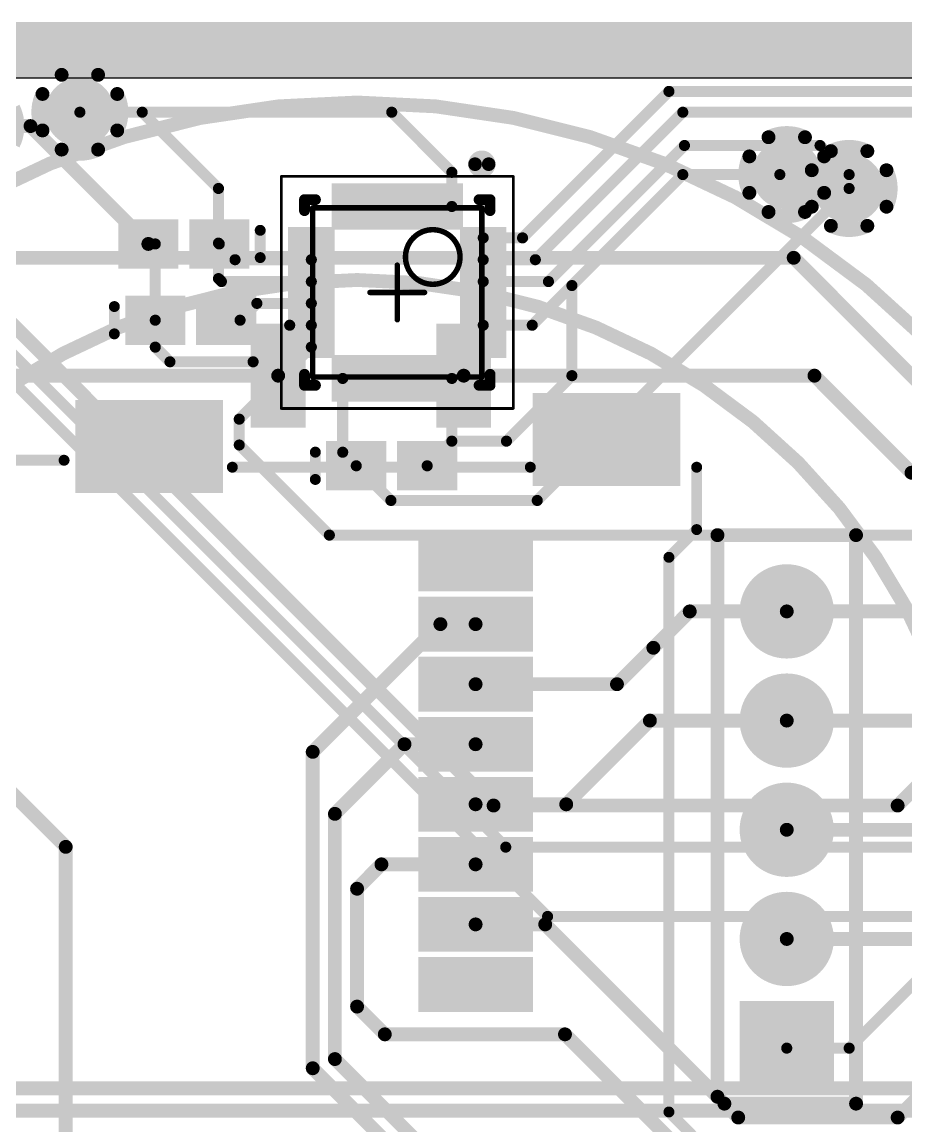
# Model space of a CAD drawing. Header units: millimetres. Extents: x 2.46 to 5.38, y 2.48 to 3.77.
# Drawn here: x 3.483 to 4.121, y 2.97 to 3.766 of the extents above; entities that cross this region are included whole.
import ezdxf

# ---------------------------------------------------------------- set-up
doc = ezdxf.new("R2010")
doc.units = ezdxf.units.MM
doc.header["$MEASUREMENT"] = 0
for name, color, linetype in [('BottomLayer', 5, 'Continuous'), ('BottomOverlay', 54, 'Continuous'), ('BottomPaste', 16, 'Continuous'), ('BottomSolder', 6, 'Continuous'), ('InternalPlane1', 76, 'Continuous'), ('InternalPlane2', 16, 'Continuous'), ('Mechanical1', 6, 'Continuous'), ('Mechanical13', 56, 'Continuous'), ('Mechanical15', 56, 'Continuous'), ('MultiLayer', 9, 'Continuous'), ('TopLayer', 1, 'Continuous'), ('TopOverlay', 2, 'Continuous'), ('TopPaste', 8, 'Continuous'), ('TopSolder', 216, 'Continuous')]:
    doc.layers.add(name, color=color, linetype=linetype)

msp = doc.modelspace()

# ---------------------------------------------------------------- linework, layer by layer
at = {"layer": 'BottomLayer'}
for points, const_width in [([(3.5195, 3.701, 1), (3.5305, 3.701, 1)], 0.011), ([(4.0295, 3.656, 1), (4.0405, 3.656, 1)], 0.011), ([(4.0745, 3.646, 1), (4.0855, 3.646, 1)], 0.011), ([(4.0375, 3.596, 1), (4.0425, 3.596, 1)], 0.005), ([(4.0375, 3.596, 1), (4.0425, 3.596, 1)], 0.005), ([(3.66557, 3.511, 1), (3.67057, 3.511, 1)], 0.005), ([(3.79943, 3.511, 1), (3.80443, 3.511, 1)], 0.005), ([(4.0525, 3.511, 1), (4.0575, 3.511, 1)], 0.005), ([(4.0525, 3.511, 1), (4.0575, 3.511, 1)], 0.005), ([(4.1225, 3.441, 1), (4.1275, 3.441, 1)], 0.005), ([(4.1225, 3.441, 1), (4.1275, 3.441, 1)], 0.005), ([(4.02, 3.341, 1), (4.05, 3.341, 1)], 0.03), ([(3.9625, 3.341, 1), (3.9675, 3.341, 1)], 0.005), ([(3.9625, 3.341, 1), (3.9675, 3.341, 1)], 0.005), ([(4.0325, 3.341, 1), (4.0375, 3.341, 1)], 0.005), ([(4.0325, 3.341, 1), (4.0375, 3.341, 1)], 0.005), ([(3.78261, 3.33181, 1), (3.78761, 3.33181, 1)], 0.005), ([(3.78261, 3.33181, 1), (3.78761, 3.33181, 1)], 0.005), ([(3.80801, 3.33181, 1), (3.81301, 3.33181, 1)], 0.005), ([(3.93625, 3.31475, 1), (3.94125, 3.31475, 1)], 0.005), ([(3.93625, 3.31475, 1), (3.94125, 3.31475, 1)], 0.005), ([(3.93617, 3.31475, 1), (3.94017, 3.31475, 1)], 0.004), ([(3.93675, 3.31475, 1), (3.94075, 3.31475, 1)], 0.004), ([(3.80801, 3.2885, 1), (3.81301, 3.2885, 1)], 0.005), ([(3.91, 3.2885, 1), (3.915, 3.2885, 1)], 0.005), ([(3.91, 3.2885, 1), (3.915, 3.2885, 1)], 0.005), ([(4.02, 3.26226, 1), (4.05, 3.26226, 1)], 0.03), ([(3.93376, 3.26226, 1), (3.93876, 3.26226, 1)], 0.005), ([(3.93376, 3.26226, 1), (3.93876, 3.26226, 1)], 0.005), ([(4.0325, 3.26226, 1), (4.0375, 3.26226, 1)], 0.005), ([(4.0325, 3.26226, 1), (4.0375, 3.26226, 1)], 0.005), ([(3.7567, 3.2452, 1), (3.7617, 3.2452, 1)], 0.005), ([(3.7567, 3.2452, 1), (3.7617, 3.2452, 1)], 0.005), ([(3.80801, 3.2452, 1), (3.81301, 3.2452, 1)], 0.005), ([(3.6905, 3.2397, 1), (3.6955, 3.2397, 1)], 0.005), ([(3.6905, 3.2397, 1), (3.6955, 3.2397, 1)], 0.005), ([(4.02, 3.18352, 1), (4.05, 3.18352, 1)], 0.03), ([(3.80801, 3.20189, 1), (3.81301, 3.20189, 1)], 0.005), ([(3.87339, 3.20189, 1), (3.87839, 3.20189, 1)], 0.005), ([(3.87339, 3.20189, 1), (3.87839, 3.20189, 1)], 0.005), ([(3.7065, 3.195, 1), (3.7115, 3.195, 1)], 0.005), ([(3.7065, 3.195, 1), (3.7115, 3.195, 1)], 0.005), ([(4.0325, 3.18352, 1), (4.0375, 3.18352, 1)], 0.005), ([(3.51229, 3.17121, 1), (3.51729, 3.17121, 1)], 0.005), ([(3.51229, 3.17121, 1), (3.51729, 3.17121, 1)], 0.005), ([(3.74008, 3.15858, 1), (3.74508, 3.15858, 1)], 0.005), ([(3.74008, 3.15858, 1), (3.74508, 3.15858, 1)], 0.005), ([(3.80801, 3.15858, 1), (3.81301, 3.15858, 1)], 0.005), ([(3.7225, 3.141, 1), (3.7275, 3.141, 1)], 0.005), ([(3.7225, 3.141, 1), (3.7275, 3.141, 1)], 0.005), ([(4.02, 3.10478, 1), (4.05, 3.10478, 1)], 0.03), ([(3.80801, 3.11528, 1), (3.81301, 3.11528, 1)], 0.005), ([(3.85822, 3.11528, 1), (3.86322, 3.11528, 1)], 0.005), ([(3.85822, 3.11528, 1), (3.86322, 3.11528, 1)], 0.005), ([(4.0325, 3.10478, 1), (4.0375, 3.10478, 1)], 0.005), ([(3.7225, 3.056, 1), (3.7275, 3.056, 1)], 0.005), ([(3.7225, 3.056, 1), (3.7275, 3.056, 1)], 0.005), ([(3.7425, 3.036, 1), (3.7475, 3.036, 1)], 0.005), ([(3.7425, 3.036, 1), (3.7475, 3.036, 1)], 0.005), ([(3.8725, 3.036, 1), (3.8775, 3.036, 1)], 0.005), ([(3.8725, 3.036, 1), (3.8775, 3.036, 1)], 0.005), ([(4.033, 3.02604, 1), (4.037, 3.02604, 1)], 0.004), ([(4.07804, 3.02604, 1), (4.08204, 3.02604, 1)], 0.004), ([(4.07804, 3.02604, 1), (4.08204, 3.02604, 1)], 0.004), ([(3.7065, 3.01816, 1), (3.7115, 3.01816, 1)], 0.005), ([(3.7065, 3.01816, 1), (3.7115, 3.01816, 1)], 0.005), ([(3.6905, 3.01153, 1), (3.6955, 3.01153, 1)], 0.005), ([(3.6905, 3.01153, 1), (3.6955, 3.01153, 1)], 0.005), ([(3.9975, 2.976, 1), (4.0025, 2.976, 1)], 0.005), ([(3.9975, 2.976, 1), (4.0025, 2.976, 1)], 0.005), ([(4.1125, 2.976, 1), (4.1175, 2.976, 1)], 0.005), ([(4.1125, 2.976, 1), (4.1175, 2.976, 1)], 0.005)]:
    msp.add_lwpolyline(points, format="xyb", close=True, dxfattribs=dict(at, const_width=const_width))
for points, const_width in [([(3.175, 3.596), (4.04, 3.596)], 0.01), ([(4.04, 3.596), (4.176, 3.46)], 0.01), ([(3.175, 3.511), (3.51479, 3.17121)], 0.01), ([(3.315, 3.511), (3.66807, 3.511)], 0.01), ([(3.80193, 3.511), (4.055, 3.511)], 0.01), ([(4.055, 3.511), (4.125, 3.441)], 0.01), ([(4.125, 3.441), (4.45737, 3.441)], 0.01), ([(3.93875, 3.31475), (3.965, 3.341)], 0.01), ([(3.965, 3.341), (4.035, 3.341)], 0.01), ([(4.035, 3.341), (4.22737, 3.341)], 0.01), ([(3.693, 3.2397), (3.78511, 3.33181)], 0.01), ([(3.78511, 3.33181), (3.81051, 3.33181)], 0.01), ([(3.9125, 3.2885), (3.93875, 3.31475)], 0.01), ([(3.93817, 3.31475), (3.93875, 3.31475)], 0.008), ([(3.81051, 3.2885), (3.9125, 3.2885)], 0.01), ([(3.87589, 3.20189), (3.93626, 3.26226)], 0.01), ([(3.93626, 3.26226), (4.035, 3.26226)], 0.01), ([(4.035, 3.26226), (4.17126, 3.26226)], 0.01), ([(3.709, 3.195), (3.7592, 3.2452)], 0.01), ([(3.7592, 3.2452), (3.81051, 3.2452)], 0.01), ([(3.693, 3.01153), (3.693, 3.2397)], 0.01), ([(3.81051, 3.20189), (3.87589, 3.20189)], 0.01), ([(3.709, 3.01816), (3.709, 3.195)], 0.01), ([(4.035, 3.18352), (4.17252, 3.18352)], 0.01), ([(3.51479, 2.8819), (3.51479, 3.17121)], 0.01), ([(4.08004, 3.02604), (4.225, 3.171)], 0.008), ([(3.725, 3.141), (3.74258, 3.15858)], 0.01), ([(3.74258, 3.15858), (3.81051, 3.15858)], 0.01), ([(3.725, 3.056), (3.725, 3.141)], 0.01), ([(3.81051, 3.11528), (3.86072, 3.11528)], 0.01), ([(3.86072, 3.11528), (4, 2.976)], 0.01), ([(4.035, 3.10478), (4.12878, 3.10478)], 0.01), ([(3.725, 3.056), (3.745, 3.036)], 0.01), ([(4.115, 2.976), (4.185, 3.046)], 0.01), ([(3.745, 3.036), (3.875, 3.036)], 0.01), ([(3.875, 3.036), (3.95598, 2.95502)], 0.01), ([(4.035, 3.02604), (4.08004, 3.02604)], 0.008), ([(3.709, 3.01816), (3.91216, 2.815)], 0.01), ([(3.693, 3.01153), (3.90853, 2.796)], 0.01), ([(4, 2.976), (4.115, 2.976)], 0.01)]:
    msp.add_lwpolyline(points, dxfattribs=dict(at, const_width=const_width))
for points in [[(3.65232, 3.47754), (3.68382, 3.47754), (3.65232, 3.54446), (3.68382, 3.54446)], [(3.78618, 3.47754), (3.81768, 3.47754), (3.78618, 3.54446), (3.81768, 3.54446)], [(3.62421, 3.48953), (3.52579, 3.48953), (3.62421, 3.43047), (3.52579, 3.43047)], [(3.95421, 3.49453), (3.85579, 3.49453), (3.95421, 3.43547), (3.85579, 3.43547)], [(3.84791, 3.39087), (3.77311, 3.39087), (3.84791, 3.35937), (3.77311, 3.35937)], [(3.84791, 3.34756), (3.77311, 3.34756), (3.84791, 3.31606), (3.77311, 3.31606)], [(3.84791, 3.30425), (3.77311, 3.30425), (3.84791, 3.27276), (3.77311, 3.27276)], [(3.84791, 3.26094), (3.77311, 3.26094), (3.84791, 3.22945), (3.77311, 3.22945)], [(3.84791, 3.21764), (3.77311, 3.21764), (3.84791, 3.18614), (3.77311, 3.18614)], [(3.84791, 3.17433), (3.77311, 3.17433), (3.84791, 3.14283), (3.77311, 3.14283)], [(3.84791, 3.13102), (3.77311, 3.13102), (3.84791, 3.09953), (3.77311, 3.09953)], [(3.84791, 3.08772), (3.77311, 3.08772), (3.84791, 3.05622), (3.77311, 3.05622)], [(4.065, 3.05604), (4.005, 3.05604), (4.065, 2.99604), (4.005, 2.99604)]]:
    msp.add_solid(points, dxfattribs=at)
at = {"layer": 'BottomOverlay'}
for points, const_width in [([(4.304, 3.129, 1), (3.146, 3.129, 1)], 0.01), ([(4.175, 3.13, 1), (3.275, 3.13, 1)], 0.01), ([(3.51165, 3.45, 1), (3.51559, 3.45, 1)], 0.00394), ([(3.63303, 3.445, 1), (3.63697, 3.445, 1)], 0.00394), ([(3.84803, 3.445, 1), (3.85197, 3.445, 1)], 0.00394), ([(3.96803, 3.445, 1), (3.97197, 3.445, 1)], 0.00394), ([(3.96803, 3.4, 1), (3.97197, 3.4, 1)], 0.00394), ([(3.96803, 3.4, 1), (3.97197, 3.4, 1)], 0.00394), ([(3.9825, 3.396, 1), (3.9875, 3.396, 1)], 0.005), ([(3.9825, 3.396, 1), (3.9875, 3.396, 1)], 0.005), ([(4.0825, 3.396, 1), (4.0875, 3.396, 1)], 0.005), ([(4.0825, 3.396, 1), (4.0875, 3.396, 1)], 0.005), ([(3.94803, 3.38, 1), (3.95197, 3.38, 1)], 0.00394), ([(3.94803, 3.38, 1), (3.95197, 3.38, 1)], 0.00394), ([(3.9825, 2.991, 1), (3.9875, 2.991, 1)], 0.005), ([(3.9825, 2.991, 1), (3.9875, 2.991, 1)], 0.005), ([(3.9875, 2.986, 1), (3.9925, 2.986, 1)], 0.005), ([(3.9875, 2.986, 1), (3.9925, 2.986, 1)], 0.005), ([(4.0825, 2.986, 1), (4.0875, 2.986, 1)], 0.005), ([(4.0825, 2.986, 1), (4.0875, 2.986, 1)], 0.005), ([(3.94803, 2.98, 1), (3.95197, 2.98, 1)], 0.00394), ([(3.94803, 2.98, 1), (3.95197, 2.98, 1)], 0.00394)]:
    msp.add_lwpolyline(points, format="xyb", close=True, dxfattribs=dict(at, const_width=const_width))
for points, const_width in [([(3.445, 3.45), (3.51362, 3.45)], 0.00787), ([(3.635, 3.445), (3.85, 3.445)], 0.00787), ([(3.97, 3.4), (3.97, 3.445)], 0.00787), ([(3.95, 3.38), (3.97, 3.4)], 0.00787), ([(3.985, 3.396), (4.085, 3.396)], 0.01), ([(3.985, 2.991), (3.985, 3.396)], 0.01), ([(4.085, 2.986), (4.085, 3.396)], 0.01), ([(3.95, 2.98), (3.95, 3.38)], 0.00787), ([(3.985, 2.991), (3.99, 2.986)], 0.01), ([(3.99, 2.986), (4.085, 2.986)], 0.01), ([(3.95, 2.98), (3.97, 2.96)], 0.00787)]:
    msp.add_lwpolyline(points, dxfattribs=dict(at, const_width=const_width))
at = {"layer": 'BottomPaste'}
for points in [[(3.65232, 3.47754), (3.68382, 3.47754), (3.65232, 3.54446), (3.68382, 3.54446)], [(3.78618, 3.47754), (3.81768, 3.47754), (3.78618, 3.54446), (3.81768, 3.54446)], [(3.62421, 3.48953), (3.52579, 3.48953), (3.62421, 3.43047), (3.52579, 3.43047)], [(3.95421, 3.49453), (3.85579, 3.49453), (3.95421, 3.43547), (3.85579, 3.43547)], [(3.84791, 3.39087), (3.77311, 3.39087), (3.84791, 3.35937), (3.77311, 3.35937)], [(3.84791, 3.34756), (3.77311, 3.34756), (3.84791, 3.31606), (3.77311, 3.31606)], [(3.84791, 3.30425), (3.77311, 3.30425), (3.84791, 3.27276), (3.77311, 3.27276)], [(3.84791, 3.26094), (3.77311, 3.26094), (3.84791, 3.22945), (3.77311, 3.22945)], [(3.84791, 3.21764), (3.77311, 3.21764), (3.84791, 3.18614), (3.77311, 3.18614)], [(3.84791, 3.17433), (3.77311, 3.17433), (3.84791, 3.14283), (3.77311, 3.14283)], [(3.84791, 3.13102), (3.77311, 3.13102), (3.84791, 3.09953), (3.77311, 3.09953)], [(3.84791, 3.08772), (3.77311, 3.08772), (3.84791, 3.05622), (3.77311, 3.05622)]]:
    msp.add_solid(points, dxfattribs=at)
at = {"layer": 'BottomSolder'}
for points, const_width in [([(3.5175, 3.701, 1), (3.5325, 3.701, 1)], 0.015), ([(4.0275, 3.656, 1), (4.0425, 3.656, 1)], 0.015), ([(4.0725, 3.646, 1), (4.0875, 3.646, 1)], 0.015), ([(4.018, 3.341, 1), (4.052, 3.341, 1)], 0.034), ([(4.018, 3.26226, 1), (4.052, 3.26226, 1)], 0.034), ([(4.018, 3.18352, 1), (4.052, 3.18352, 1)], 0.034), ([(4.018, 3.10478, 1), (4.052, 3.10478, 1)], 0.034)]:
    msp.add_lwpolyline(points, format="xyb", close=True, dxfattribs=dict(at, const_width=const_width))
for points in [[(3.64832, 3.47354), (3.68782, 3.47354), (3.64832, 3.54846), (3.68782, 3.54846)], [(3.78218, 3.47354), (3.82168, 3.47354), (3.78218, 3.54846), (3.82168, 3.54846)], [(3.95821, 3.49853), (3.85179, 3.49853), (3.95821, 3.43147), (3.85179, 3.43147)], [(3.62821, 3.49353), (3.52179, 3.49353), (3.62821, 3.42647), (3.52179, 3.42647)], [(3.85191, 3.39487), (3.76911, 3.39487), (3.85191, 3.35537), (3.76911, 3.35537)], [(3.85191, 3.35156), (3.76911, 3.35156), (3.85191, 3.31206), (3.76911, 3.31206)], [(3.85191, 3.30825), (3.76911, 3.30825), (3.85191, 3.26876), (3.76911, 3.26876)], [(3.85191, 3.26494), (3.76911, 3.26494), (3.85191, 3.22545), (3.76911, 3.22545)], [(3.85191, 3.22164), (3.76911, 3.22164), (3.85191, 3.18214), (3.76911, 3.18214)], [(3.85191, 3.17833), (3.76911, 3.17833), (3.85191, 3.13883), (3.76911, 3.13883)], [(3.85191, 3.13502), (3.76911, 3.13502), (3.85191, 3.09553), (3.76911, 3.09553)], [(3.85191, 3.09172), (3.76911, 3.09172), (3.85191, 3.05222), (3.76911, 3.05222)], [(4.069, 3.06004), (4.001, 3.06004), (4.069, 2.99204), (4.001, 2.99204)]]:
    msp.add_solid(points, dxfattribs=at)
at = {"layer": 'InternalPlane1'}
msp.add_line((3.02457, 3.7259), (5.3399, 3.7259), dxfattribs=at)
at = {"layer": 'InternalPlane1', "const_width": 0.04}
msp.add_lwpolyline([(3.01625, 3.746), (5.36, 3.746)], dxfattribs=at)
at = {"layer": 'InternalPlane1'}
for points, const_width in [([(3.5125, 3.701, 1), (3.5375, 3.701, 1)], 0.025), ([(4.01935, 3.68296, 1), (4.02435, 3.68296, 1)], 0.005), ([(4.04565, 3.68296, 1), (4.05065, 3.68296, 1)], 0.005), ([(4.00554, 3.66915, 1), (4.01054, 3.66915, 1)], 0.005), ([(4.0675, 3.646, 1), (4.0925, 3.646, 1)], 0.025), ([(4.05946, 3.66915, 1), (4.06446, 3.66915, 1)], 0.005), ([(4.00554, 3.64285, 1), (4.01054, 3.64285, 1)], 0.005), ([(4.05946, 3.64285, 1), (4.06446, 3.64285, 1)], 0.005), ([(4.01935, 3.62904, 1), (4.02435, 3.62904, 1)], 0.005), ([(4.04565, 3.62904, 1), (4.05065, 3.62904, 1)], 0.005)]:
    msp.add_lwpolyline(points, format="xyb", close=True, dxfattribs=dict(at, const_width=const_width))
at = {"layer": 'InternalPlane1', "const_width": 0.01}
for points in [[(3.47696, 3.70415, -0.230868), (3.47696, 3.67785)], [(4.02185, 3.68296, -0.230868), (4.04815, 3.68296)], [(4.00804, 3.64285, -0.230868), (4.00804, 3.66915)], [(4.06196, 3.66915, -0.230868), (4.06196, 3.64285)], [(4.04815, 3.62904, -0.230868), (4.02185, 3.62904)]]:
    msp.add_lwpolyline(points, format="xyb", dxfattribs=at)
at = {"layer": 'InternalPlane2'}
msp.add_line((3.02457, 3.7259), (5.3399, 3.7259), dxfattribs=at)
at = {"layer": 'InternalPlane2', "const_width": 0.04}
msp.add_lwpolyline([(3.01625, 3.746), (5.36, 3.746)], dxfattribs=at)
at = {"layer": 'InternalPlane2', "const_width": 0.01}
for points in [[(3.51185, 3.72796, -0.230868), (3.53815, 3.72796)], [(3.49804, 3.68785, -0.230868), (3.49804, 3.71415)], [(3.55196, 3.71415, -0.230868), (3.55196, 3.68785)], [(3.53815, 3.67404, -0.230868), (3.51185, 3.67404)], [(4.06685, 3.67296, -0.230868), (4.09315, 3.67296)], [(4.05304, 3.63285, -0.230868), (4.05304, 3.65915)], [(4.10696, 3.65915, -0.230868), (4.10696, 3.63285)], [(4.09315, 3.61904, -0.230868), (4.06685, 3.61904)]]:
    msp.add_lwpolyline(points, format="xyb", dxfattribs=at)
at = {"layer": 'InternalPlane2'}
for points, const_width in [([(3.50935, 3.72796, 1), (3.51435, 3.72796, 1)], 0.005), ([(3.53565, 3.72796, 1), (3.54065, 3.72796, 1)], 0.005), ([(3.49554, 3.71415, 1), (3.50054, 3.71415, 1)], 0.005), ([(3.54946, 3.71415, 1), (3.55446, 3.71415, 1)], 0.005), ([(3.49554, 3.68785, 1), (3.50054, 3.68785, 1)], 0.005), ([(3.54946, 3.68785, 1), (3.55446, 3.68785, 1)], 0.005), ([(3.50935, 3.67404, 1), (3.51435, 3.67404, 1)], 0.005), ([(3.53565, 3.67404, 1), (3.54065, 3.67404, 1)], 0.005), ([(4.0225, 3.656, 1), (4.0475, 3.656, 1)], 0.025), ([(4.06435, 3.67296, 1), (4.06935, 3.67296, 1)], 0.005), ([(4.09065, 3.67296, 1), (4.09565, 3.67296, 1)], 0.005), ([(4.05054, 3.65915, 1), (4.05554, 3.65915, 1)], 0.005), ([(4.10446, 3.65915, 1), (4.10946, 3.65915, 1)], 0.005), ([(4.05054, 3.63285, 1), (4.05554, 3.63285, 1)], 0.005), ([(4.10446, 3.63285, 1), (4.10946, 3.63285, 1)], 0.005), ([(4.06435, 3.61904, 1), (4.06935, 3.61904, 1)], 0.005), ([(4.09065, 3.61904, 1), (4.09565, 3.61904, 1)], 0.005)]:
    msp.add_lwpolyline(points, format="xyb", close=True, dxfattribs=dict(at, const_width=const_width))
at = {"layer": 'Mechanical1', "const_width": 0.01}
msp.add_lwpolyline([(3.01625, 3.746), (5.36, 3.746)], dxfattribs=at)
at = {"layer": 'Mechanical13', "const_width": 0.00394}
for points in [[(3.69298, 3.50998), (3.69298, 3.63202)], [(3.69298, 3.63202), (3.81502, 3.63202)], [(3.81502, 3.50998), (3.81502, 3.63202)], [(3.69298, 3.50998), (3.81502, 3.50998)]]:
    msp.add_lwpolyline(points, dxfattribs=at)
at = {"layer": 'Mechanical13'}
for points, const_width in [([(3.69199, 3.63202, 1), (3.69396, 3.63202, 1)], 0.00197), ([(3.69199, 3.63202, 1), (3.69396, 3.63202, 1)], 0.00197), ([(3.81404, 3.63202, 1), (3.81601, 3.63202, 1)], 0.00197), ([(3.81404, 3.63202, 1), (3.81601, 3.63202, 1)], 0.00197), ([(3.79928, 3.59659, 1), (3.75991, 3.59659, 1)], 0.00394), ([(3.75892, 3.59659, 1), (3.76089, 3.59659, 1)], 0.00197), ([(3.79829, 3.59659, 1), (3.80026, 3.59659, 1)], 0.00197), ([(3.69199, 3.50998, 1), (3.69396, 3.50998, 1)], 0.00197), ([(3.69199, 3.50998, 1), (3.69396, 3.50998, 1)], 0.00197), ([(3.81404, 3.50998, 1), (3.81601, 3.50998, 1)], 0.00197), ([(3.81404, 3.50998, 1), (3.81601, 3.50998, 1)], 0.00197)]:
    msp.add_lwpolyline(points, format="xyb", close=True, dxfattribs=dict(at, const_width=const_width))
at = {"layer": 'Mechanical15'}
for points, const_width in [([(3.67034, 3.48734), (3.67034, 3.65466)], 0.00197), ([(3.67034, 3.65466), (3.83766, 3.65466)], 0.00197), ([(3.83766, 3.48734), (3.83766, 3.65466)], 0.00197), ([(3.754, 3.55132), (3.754, 3.59069)], 0.00394), ([(3.73432, 3.571), (3.77369, 3.571)], 0.00394), ([(3.67034, 3.48734), (3.83766, 3.48734)], 0.00197)]:
    msp.add_lwpolyline(points, dxfattribs=dict(at, const_width=const_width))
for points, const_width in [([(3.66985, 3.65466, 1), (3.67083, 3.65466, 1)], 0.000984), ([(3.66985, 3.65466, 1), (3.67083, 3.65466, 1)], 0.000984), ([(3.83717, 3.65466, 1), (3.83815, 3.65466, 1)], 0.000984), ([(3.83717, 3.65466, 1), (3.83815, 3.65466, 1)], 0.000984), ([(3.75302, 3.59069, 1), (3.75499, 3.59069, 1)], 0.00197), ([(3.73333, 3.571, 1), (3.7353, 3.571, 1)], 0.00197), ([(3.7727, 3.571, 1), (3.77467, 3.571, 1)], 0.00197), ([(3.75302, 3.55132, 1), (3.75499, 3.55132, 1)], 0.00197), ([(3.66985, 3.48734, 1), (3.67083, 3.48734, 1)], 0.000984), ([(3.66985, 3.48734, 1), (3.67083, 3.48734, 1)], 0.000984), ([(3.83717, 3.48734, 1), (3.83815, 3.48734, 1)], 0.000984), ([(3.83717, 3.48734, 1), (3.83815, 3.48734, 1)], 0.000984)]:
    msp.add_lwpolyline(points, format="xyb", close=True, dxfattribs=dict(at, const_width=const_width))
at = {"layer": 'MultiLayer', "const_width": 0.011}
for points in [[(3.5195, 3.701, 1), (3.5305, 3.701, 1)], [(4.0295, 3.656, 1), (4.0405, 3.656, 1)], [(4.0745, 3.646, 1), (4.0855, 3.646, 1)]]:
    msp.add_lwpolyline(points, format="xyb", close=True, dxfattribs=at)
at = {"layer": 'TopLayer'}
for points, const_width in [([(3.21847, 3.731), (5.045, 3.731)], 0.01), ([(3.84437, 3.61037), (3.95, 3.716)], 0.008), ([(3.95, 3.716), (5.02, 3.716)], 0.008), ([(3.525, 3.701), (3.57, 3.701)], 0.008), ([(3.57, 3.701), (3.625, 3.646)], 0.008), ([(3.57, 3.701), (3.75, 3.701)], 0.008), ([(3.75, 3.701), (3.79337, 3.65763)], 0.008), ([(3.85362, 3.59462), (3.96, 3.701)], 0.008), ([(3.96, 3.701), (5.01, 3.701)], 0.008), ([(3.33346, 3.691), (3.82347, 3.201)], 0.01), ([(3.45, 3.691), (3.48941, 3.691)], 0.01), ([(3.48941, 3.691), (3.57441, 3.606)], 0.01), ([(3.86308, 3.57887), (3.9612, 3.677)], 0.008), ([(3.9612, 3.677), (4.059, 3.677)], 0.008), ([(4.059, 3.677), (4.08, 3.656)], 0.008), ([(3.79337, 3.63301), (3.79337, 3.65763)], 0.008), ([(3.88, 3.576), (3.96, 3.656)], 0.008), ([(3.96, 3.656), (4.03, 3.656)], 0.008), ([(4.08, 3.646), (4.08, 3.656)], 0.008), ([(3.625, 3.60659), (3.625, 3.646)], 0.008), ([(3.855, 3.421), (4.08, 3.646)], 0.008), ([(3.81601, 3.61037), (3.84437, 3.61037)], 0.008), ([(3.39725, 3.606), (3.83225, 3.171)], 0.008), ([(3.57941, 3.551), (3.57941, 3.606)], 0.008), ([(3.625, 3.581), (3.625, 3.60659)], 0.008), ([(3.625, 3.60659), (3.62559, 3.606)], 0.008), ([(3.62559, 3.606), (3.63697, 3.59462)], 0.008), ([(3.63697, 3.59462), (3.69199, 3.59462)], 0.008), ([(3.81601, 3.59462), (3.85362, 3.59462)], 0.008), ([(3.39745, 3.586), (3.86245, 3.121)], 0.008), ([(3.625, 3.581), (3.62713, 3.57887)], 0.008), ([(3.62713, 3.57887), (3.69199, 3.57887)], 0.008), ([(3.81601, 3.57887), (3.86308, 3.57887)], 0.008), ([(3.85138, 3.54738), (3.88, 3.576)], 0.008), ([(3.88, 3.511), (3.88, 3.576)], 0.008), ([(3.64059, 3.551), (3.65272, 3.56313)], 0.008), ([(3.65272, 3.56313), (3.69199, 3.56313)], 0.008), ([(3.57941, 3.53159), (3.57941, 3.551)], 0.008), ([(3.65, 3.521), (3.67638, 3.54738)], 0.008), ([(3.67638, 3.54738), (3.69199, 3.54738)], 0.008), ([(3.81601, 3.54738), (3.85138, 3.54738)], 0.008), ([(3.57941, 3.53159), (3.59, 3.521)], 0.008), ([(3.64, 3.47964), (3.69199, 3.53163)], 0.008), ([(3.59, 3.521), (3.65, 3.521)], 0.008), ([(3.71463, 3.45578), (3.71463, 3.50899)], 0.008), ([(3.79337, 3.46378), (3.79337, 3.50899)], 0.008), ([(3.83278, 3.46378), (3.88, 3.511)], 0.008), ([(3.64, 3.461), (3.64, 3.47964)], 0.008), ([(3.64, 3.461), (3.705, 3.396)], 0.008), ([(3.77559, 3.446), (3.79337, 3.46378)], 0.008), ([(3.79337, 3.46378), (3.83278, 3.46378)], 0.008), ([(3.72441, 3.446), (3.74941, 3.421)], 0.008), ([(3.74941, 3.421), (3.855, 3.421)], 0.008), ([(4.115, 3.201), (4.325, 3.411)], 0.01), ([(3.705, 3.396), (4.215, 3.396)], 0.008), ([(3.82347, 3.201), (4.115, 3.201)], 0.01), ([(3.83225, 3.171), (4.26, 3.171)], 0.008), ([(3.86245, 3.121), (4.235, 3.121)], 0.008), ([(3.06459, 2.997), (4.211, 2.997)], 0.01), ([(3.07122, 2.981), (4.19889, 2.981)], 0.01)]:
    msp.add_lwpolyline(points, dxfattribs=dict(at, const_width=const_width))
for points, const_width in [([(3.948, 3.716, 1), (3.952, 3.716, 1)], 0.004), ([(3.948, 3.716, 1), (3.952, 3.716, 1)], 0.004), ([(3.5195, 3.701, 1), (3.5305, 3.701, 1)], 0.011), ([(3.523, 3.701, 1), (3.527, 3.701, 1)], 0.004), ([(3.568, 3.701, 1), (3.572, 3.701, 1)], 0.004), ([(3.568, 3.701, 1), (3.572, 3.701, 1)], 0.004), ([(3.568, 3.701, 1), (3.572, 3.701, 1)], 0.004), ([(3.748, 3.701, 1), (3.752, 3.701, 1)], 0.004), ([(3.748, 3.701, 1), (3.752, 3.701, 1)], 0.004), ([(3.958, 3.701, 1), (3.962, 3.701, 1)], 0.004), ([(3.958, 3.701, 1), (3.962, 3.701, 1)], 0.004), ([(3.48691, 3.691, 1), (3.49191, 3.691, 1)], 0.005), ([(3.48691, 3.691, 1), (3.49191, 3.691, 1)], 0.005), ([(3.9592, 3.677, 1), (3.9632, 3.677, 1)], 0.004), ([(3.9592, 3.677, 1), (3.9632, 3.677, 1)], 0.004), ([(4.057, 3.677, 1), (4.061, 3.677, 1)], 0.004), ([(4.057, 3.677, 1), (4.061, 3.677, 1)], 0.004), ([(4.0295, 3.656, 1), (4.0405, 3.656, 1)], 0.011), ([(3.79137, 3.65763, 1), (3.79537, 3.65763, 1)], 0.004), ([(3.79137, 3.65763, 1), (3.79537, 3.65763, 1)], 0.004), ([(3.958, 3.656, 1), (3.962, 3.656, 1)], 0.004), ([(3.958, 3.656, 1), (3.962, 3.656, 1)], 0.004), ([(4.028, 3.656, 1), (4.032, 3.656, 1)], 0.004), ([(4.0745, 3.646, 1), (4.0855, 3.646, 1)], 0.011), ([(4.078, 3.656, 1), (4.082, 3.656, 1)], 0.004), ([(4.078, 3.656, 1), (4.082, 3.656, 1)], 0.004), ([(3.623, 3.646, 1), (3.627, 3.646, 1)], 0.004), ([(3.623, 3.646, 1), (3.627, 3.646, 1)], 0.004), ([(4.078, 3.646, 1), (4.082, 3.646, 1)], 0.004), ([(4.078, 3.646, 1), (4.082, 3.646, 1)], 0.004), ([(3.79137, 3.63301, 1), (3.79537, 3.63301, 1)], 0.004), ([(3.81401, 3.61037, 1), (3.81801, 3.61037, 1)], 0.004), ([(3.84237, 3.61037, 1), (3.84637, 3.61037, 1)], 0.004), ([(3.84237, 3.61037, 1), (3.84637, 3.61037, 1)], 0.004), ([(3.57191, 3.606, 1), (3.57691, 3.606, 1)], 0.005), ([(3.57741, 3.606, 1), (3.58141, 3.606, 1)], 0.004), ([(3.623, 3.60659, 1), (3.627, 3.60659, 1)], 0.004), ([(3.623, 3.60659, 1), (3.627, 3.60659, 1)], 0.004), ([(3.623, 3.60659, 1), (3.627, 3.60659, 1)], 0.004), ([(3.62359, 3.606, 1), (3.62759, 3.606, 1)], 0.004), ([(3.62359, 3.606, 1), (3.62759, 3.606, 1)], 0.004), ([(3.63497, 3.59462, 1), (3.63897, 3.59462, 1)], 0.004), ([(3.63497, 3.59462, 1), (3.63897, 3.59462, 1)], 0.004), ([(3.68999, 3.59462, 1), (3.69399, 3.59462, 1)], 0.004), ([(3.81401, 3.59462, 1), (3.81801, 3.59462, 1)], 0.004), ([(3.85162, 3.59462, 1), (3.85562, 3.59462, 1)], 0.004), ([(3.85162, 3.59462, 1), (3.85562, 3.59462, 1)], 0.004), ([(3.623, 3.581, 1), (3.627, 3.581, 1)], 0.004), ([(3.623, 3.581, 1), (3.627, 3.581, 1)], 0.004), ([(3.62513, 3.57887, 1), (3.62913, 3.57887, 1)], 0.004), ([(3.62513, 3.57887, 1), (3.62913, 3.57887, 1)], 0.004), ([(3.68999, 3.57887, 1), (3.69399, 3.57887, 1)], 0.004), ([(3.81401, 3.57887, 1), (3.81801, 3.57887, 1)], 0.004), ([(3.86108, 3.57887, 1), (3.86508, 3.57887, 1)], 0.004), ([(3.86108, 3.57887, 1), (3.86508, 3.57887, 1)], 0.004), ([(3.878, 3.576, 1), (3.882, 3.576, 1)], 0.004), ([(3.878, 3.576, 1), (3.882, 3.576, 1)], 0.004), ([(3.878, 3.576, 1), (3.882, 3.576, 1)], 0.004), ([(3.65072, 3.56313, 1), (3.65472, 3.56313, 1)], 0.004), ([(3.65072, 3.56313, 1), (3.65472, 3.56313, 1)], 0.004), ([(3.68999, 3.56313, 1), (3.69399, 3.56313, 1)], 0.004), ([(3.57741, 3.551, 1), (3.58141, 3.551, 1)], 0.004), ([(3.57741, 3.551, 1), (3.58141, 3.551, 1)], 0.004), ([(3.63859, 3.551, 1), (3.64259, 3.551, 1)], 0.004), ([(3.67438, 3.54738, 1), (3.67838, 3.54738, 1)], 0.004), ([(3.67438, 3.54738, 1), (3.67838, 3.54738, 1)], 0.004), ([(3.68999, 3.54738, 1), (3.69399, 3.54738, 1)], 0.004), ([(3.81401, 3.54738, 1), (3.81801, 3.54738, 1)], 0.004), ([(3.84938, 3.54738, 1), (3.85338, 3.54738, 1)], 0.004), ([(3.84938, 3.54738, 1), (3.85338, 3.54738, 1)], 0.004), ([(3.57741, 3.53159, 1), (3.58141, 3.53159, 1)], 0.004), ([(3.57741, 3.53159, 1), (3.58141, 3.53159, 1)], 0.004), ([(3.68999, 3.53163, 1), (3.69399, 3.53163, 1)], 0.004), ([(3.588, 3.521, 1), (3.592, 3.521, 1)], 0.004), ([(3.588, 3.521, 1), (3.592, 3.521, 1)], 0.004), ([(3.648, 3.521, 1), (3.652, 3.521, 1)], 0.004), ([(3.648, 3.521, 1), (3.652, 3.521, 1)], 0.004), ([(3.71263, 3.50899, 1), (3.71663, 3.50899, 1)], 0.004), ([(3.79137, 3.50899, 1), (3.79537, 3.50899, 1)], 0.004), ([(3.878, 3.511, 1), (3.882, 3.511, 1)], 0.004), ([(3.878, 3.511, 1), (3.882, 3.511, 1)], 0.004), ([(3.638, 3.47964, 1), (3.642, 3.47964, 1)], 0.004), ([(3.638, 3.47964, 1), (3.642, 3.47964, 1)], 0.004), ([(3.638, 3.461, 1), (3.642, 3.461, 1)], 0.004), ([(3.638, 3.461, 1), (3.642, 3.461, 1)], 0.004), ([(3.79137, 3.46378, 1), (3.79537, 3.46378, 1)], 0.004), ([(3.79137, 3.46378, 1), (3.79537, 3.46378, 1)], 0.004), ([(3.79137, 3.46378, 1), (3.79537, 3.46378, 1)], 0.004), ([(3.83078, 3.46378, 1), (3.83478, 3.46378, 1)], 0.004), ([(3.83078, 3.46378, 1), (3.83478, 3.46378, 1)], 0.004), ([(3.71263, 3.45578, 1), (3.71663, 3.45578, 1)], 0.004), ([(3.72241, 3.446, 1), (3.72641, 3.446, 1)], 0.004), ([(3.77359, 3.446, 1), (3.77759, 3.446, 1)], 0.004), ([(3.74741, 3.421, 1), (3.75141, 3.421, 1)], 0.004), ([(3.74741, 3.421, 1), (3.75141, 3.421, 1)], 0.004), ([(3.853, 3.421, 1), (3.857, 3.421, 1)], 0.004), ([(3.853, 3.421, 1), (3.857, 3.421, 1)], 0.004), ([(3.703, 3.396, 1), (3.707, 3.396, 1)], 0.004), ([(3.703, 3.396, 1), (3.707, 3.396, 1)], 0.004), ([(3.82097, 3.201, 1), (3.82597, 3.201, 1)], 0.005), ([(3.82097, 3.201, 1), (3.82597, 3.201, 1)], 0.005), ([(4.1125, 3.201, 1), (4.1175, 3.201, 1)], 0.005), ([(4.1125, 3.201, 1), (4.1175, 3.201, 1)], 0.005), ([(3.83025, 3.171, 1), (3.83425, 3.171, 1)], 0.004), ([(3.83025, 3.171, 1), (3.83425, 3.171, 1)], 0.004), ([(3.86045, 3.121, 1), (3.86445, 3.121, 1)], 0.004), ([(3.86045, 3.121, 1), (3.86445, 3.121, 1)], 0.004)]:
    msp.add_lwpolyline(points, format="xyb", close=True, dxfattribs=dict(at, const_width=const_width))
for points in [[(3.71069, 3.62021), (3.71857, 3.62021), (3.71069, 3.6458), (3.71857, 3.6458)], [(3.72644, 3.62021), (3.73432, 3.62021), (3.72644, 3.6458), (3.73432, 3.6458)], [(3.74219, 3.62021), (3.75006, 3.62021), (3.74219, 3.6458), (3.75006, 3.6458)], [(3.75794, 3.62021), (3.76581, 3.62021), (3.75794, 3.6458), (3.76581, 3.6458)], [(3.77369, 3.62021), (3.78156, 3.62021), (3.77369, 3.6458), (3.78156, 3.6458)], [(3.78943, 3.62021), (3.79731, 3.62021), (3.78943, 3.6458), (3.79731, 3.6458)], [(3.55669, 3.61978), (3.55669, 3.59222), (3.59213, 3.61978), (3.59213, 3.59222)], [(3.60787, 3.61978), (3.60787, 3.59222), (3.64331, 3.61978), (3.64331, 3.59222)], [(3.6792, 3.61431), (3.6792, 3.60643), (3.70479, 3.61431), (3.70479, 3.60643)], [(3.80321, 3.61431), (3.80321, 3.60643), (3.8288, 3.61431), (3.8288, 3.60643)], [(3.6792, 3.59856), (3.6792, 3.59069), (3.70479, 3.59856), (3.70479, 3.59069)], [(3.80321, 3.59856), (3.80321, 3.59069), (3.8288, 3.59856), (3.8288, 3.59069)], [(3.6792, 3.58281), (3.6792, 3.57494), (3.70479, 3.58281), (3.70479, 3.57494)], [(3.80321, 3.58281), (3.80321, 3.57494), (3.8288, 3.58281), (3.8288, 3.57494)], [(3.6792, 3.56706), (3.6792, 3.55919), (3.70479, 3.56706), (3.70479, 3.55919)], [(3.80321, 3.56706), (3.80321, 3.55919), (3.8288, 3.56706), (3.8288, 3.55919)], [(3.59713, 3.53722), (3.59713, 3.56478), (3.56169, 3.53722), (3.56169, 3.56478)], [(3.64831, 3.53722), (3.64831, 3.56478), (3.61287, 3.53722), (3.61287, 3.56478)], [(3.6792, 3.55132), (3.6792, 3.54344), (3.70479, 3.55132), (3.70479, 3.54344)], [(3.80321, 3.55132), (3.80321, 3.54344), (3.8288, 3.55132), (3.8288, 3.54344)], [(3.6792, 3.53557), (3.6792, 3.52769), (3.70479, 3.53557), (3.70479, 3.52769)], [(3.80321, 3.53557), (3.80321, 3.52769), (3.8288, 3.53557), (3.8288, 3.52769)], [(3.71069, 3.4962), (3.71857, 3.4962), (3.71069, 3.52179), (3.71857, 3.52179)], [(3.72644, 3.4962), (3.73432, 3.4962), (3.72644, 3.52179), (3.73432, 3.52179)], [(3.74219, 3.4962), (3.75006, 3.4962), (3.74219, 3.52179), (3.75006, 3.52179)], [(3.75794, 3.4962), (3.76581, 3.4962), (3.75794, 3.52179), (3.76581, 3.52179)], [(3.77369, 3.4962), (3.78156, 3.4962), (3.77369, 3.52179), (3.78156, 3.52179)], [(3.78943, 3.4962), (3.79731, 3.4962), (3.78943, 3.52179), (3.79731, 3.52179)], [(3.74213, 3.43222), (3.74213, 3.45978), (3.70669, 3.43222), (3.70669, 3.45978)], [(3.79331, 3.43222), (3.79331, 3.45978), (3.75787, 3.43222), (3.75787, 3.45978)]]:
    msp.add_solid(points, dxfattribs=at)
at = {"layer": 'TopOverlay'}
for points, const_width in [([(3.81995, 3.66352, 1), (3.8101, 3.66352, 1)], 0.00984), ([(3.80764, 3.66352, 1), (3.81256, 3.66352, 1)], 0.00492), ([(3.81749, 3.66352, 1), (3.82241, 3.66352, 1)], 0.00492), ([(3.6851, 3.63793, 1), (3.68904, 3.63793, 1)], 0.00394), ([(3.6851, 3.63793, 1), (3.68904, 3.63793, 1)], 0.00394), ([(3.69298, 3.63793, 1), (3.69691, 3.63793, 1)], 0.00394), ([(3.81109, 3.63793, 1), (3.81502, 3.63793, 1)], 0.00394), ([(3.81896, 3.63793, 1), (3.8229, 3.63793, 1)], 0.00394), ([(3.81896, 3.63793, 1), (3.8229, 3.63793, 1)], 0.00394), ([(3.6851, 3.63006, 1), (3.68904, 3.63006, 1)], 0.00394), ([(3.81896, 3.63006, 1), (3.8229, 3.63006, 1)], 0.00394), ([(3.65315, 3.61584, 1), (3.65709, 3.61584, 1)], 0.00394), ([(3.65315, 3.59616, 1), (3.65709, 3.59616, 1)], 0.00394), ([(3.54791, 3.56084, 1), (3.55185, 3.56084, 1)], 0.00394), ([(3.54791, 3.54116, 1), (3.55185, 3.54116, 1)], 0.00394), ([(3.6851, 3.51194, 1), (3.68904, 3.51194, 1)], 0.00394), ([(3.81896, 3.51194, 1), (3.8229, 3.51194, 1)], 0.00394), ([(3.6851, 3.50407, 1), (3.68904, 3.50407, 1)], 0.00394), ([(3.6851, 3.50407, 1), (3.68904, 3.50407, 1)], 0.00394), ([(3.69298, 3.50407, 1), (3.69691, 3.50407, 1)], 0.00394), ([(3.81109, 3.50407, 1), (3.81502, 3.50407, 1)], 0.00394), ([(3.81896, 3.50407, 1), (3.8229, 3.50407, 1)], 0.00394), ([(3.81896, 3.50407, 1), (3.8229, 3.50407, 1)], 0.00394), ([(3.69291, 3.45584, 1), (3.69685, 3.45584, 1)], 0.00394), ([(3.69291, 3.43616, 1), (3.69685, 3.43616, 1)], 0.00394)]:
    msp.add_lwpolyline(points, format="xyb", close=True, dxfattribs=dict(at, const_width=const_width))
at = {"layer": 'TopOverlay', "const_width": 0.00787}
for points in [[(3.68707, 3.63006), (3.68707, 3.63793)], [(3.68707, 3.63793), (3.69495, 3.63793)], [(3.81306, 3.63793), (3.82093, 3.63793)], [(3.82093, 3.63006), (3.82093, 3.63793)], [(3.65512, 3.59616), (3.65512, 3.61584)], [(3.54988, 3.54116), (3.54988, 3.56084)], [(3.68707, 3.50407), (3.68707, 3.51194)], [(3.82093, 3.50407), (3.82093, 3.51194)], [(3.68707, 3.50407), (3.69495, 3.50407)], [(3.81306, 3.50407), (3.82093, 3.50407)], [(3.69488, 3.43616), (3.69488, 3.45584)]]:
    msp.add_lwpolyline(points, dxfattribs=at)
at = {"layer": 'TopPaste'}
for points in [[(3.71069, 3.62021), (3.71857, 3.62021), (3.71069, 3.6458), (3.71857, 3.6458)], [(3.72644, 3.62021), (3.73432, 3.62021), (3.72644, 3.6458), (3.73432, 3.6458)], [(3.74219, 3.62021), (3.75006, 3.62021), (3.74219, 3.6458), (3.75006, 3.6458)], [(3.75794, 3.62021), (3.76581, 3.62021), (3.75794, 3.6458), (3.76581, 3.6458)], [(3.77369, 3.62021), (3.78156, 3.62021), (3.77369, 3.6458), (3.78156, 3.6458)], [(3.78943, 3.62021), (3.79731, 3.62021), (3.78943, 3.6458), (3.79731, 3.6458)], [(3.55669, 3.61978), (3.55669, 3.59222), (3.59213, 3.61978), (3.59213, 3.59222)], [(3.60787, 3.61978), (3.60787, 3.59222), (3.64331, 3.61978), (3.64331, 3.59222)], [(3.6792, 3.61431), (3.6792, 3.60643), (3.70479, 3.61431), (3.70479, 3.60643)], [(3.80321, 3.61431), (3.80321, 3.60643), (3.8288, 3.61431), (3.8288, 3.60643)], [(3.6792, 3.59856), (3.6792, 3.59069), (3.70479, 3.59856), (3.70479, 3.59069)], [(3.80321, 3.59856), (3.80321, 3.59069), (3.8288, 3.59856), (3.8288, 3.59069)], [(3.6792, 3.58281), (3.6792, 3.57494), (3.70479, 3.58281), (3.70479, 3.57494)], [(3.80321, 3.58281), (3.80321, 3.57494), (3.8288, 3.58281), (3.8288, 3.57494)], [(3.6792, 3.56706), (3.6792, 3.55919), (3.70479, 3.56706), (3.70479, 3.55919)], [(3.80321, 3.56706), (3.80321, 3.55919), (3.8288, 3.56706), (3.8288, 3.55919)], [(3.59713, 3.53722), (3.59713, 3.56478), (3.56169, 3.53722), (3.56169, 3.56478)], [(3.64831, 3.53722), (3.64831, 3.56478), (3.61287, 3.53722), (3.61287, 3.56478)], [(3.6792, 3.55132), (3.6792, 3.54344), (3.70479, 3.55132), (3.70479, 3.54344)], [(3.80321, 3.55132), (3.80321, 3.54344), (3.8288, 3.55132), (3.8288, 3.54344)], [(3.6792, 3.53557), (3.6792, 3.52769), (3.70479, 3.53557), (3.70479, 3.52769)], [(3.80321, 3.53557), (3.80321, 3.52769), (3.8288, 3.53557), (3.8288, 3.52769)], [(3.71069, 3.4962), (3.71857, 3.4962), (3.71069, 3.52179), (3.71857, 3.52179)], [(3.72644, 3.4962), (3.73432, 3.4962), (3.72644, 3.52179), (3.73432, 3.52179)], [(3.74219, 3.4962), (3.75006, 3.4962), (3.74219, 3.52179), (3.75006, 3.52179)], [(3.75794, 3.4962), (3.76581, 3.4962), (3.75794, 3.52179), (3.76581, 3.52179)], [(3.77369, 3.4962), (3.78156, 3.4962), (3.77369, 3.52179), (3.78156, 3.52179)], [(3.78943, 3.4962), (3.79731, 3.4962), (3.78943, 3.52179), (3.79731, 3.52179)], [(3.74213, 3.43222), (3.74213, 3.45978), (3.70669, 3.43222), (3.70669, 3.45978)], [(3.79331, 3.43222), (3.79331, 3.45978), (3.75787, 3.43222), (3.75787, 3.45978)]]:
    msp.add_solid(points, dxfattribs=at)
at = {"layer": 'TopSolder', "const_width": 0.015}
for points in [[(3.5175, 3.701, 1), (3.5325, 3.701, 1)], [(4.0275, 3.656, 1), (4.0425, 3.656, 1)], [(4.0725, 3.646, 1), (4.0875, 3.646, 1)]]:
    msp.add_lwpolyline(points, format="xyb", close=True, dxfattribs=at)
at = {"layer": 'TopSolder'}
for points in [[(3.70669, 3.61621), (3.72257, 3.61621), (3.70669, 3.6498), (3.72257, 3.6498)], [(3.72244, 3.61621), (3.73832, 3.61621), (3.72244, 3.6498), (3.73832, 3.6498)], [(3.73819, 3.61621), (3.75406, 3.61621), (3.73819, 3.6498), (3.75406, 3.6498)], [(3.75394, 3.61621), (3.76981, 3.61621), (3.75394, 3.6498), (3.76981, 3.6498)], [(3.76969, 3.61621), (3.78556, 3.61621), (3.76969, 3.6498), (3.78556, 3.6498)], [(3.78543, 3.61621), (3.80131, 3.61621), (3.78543, 3.6498), (3.80131, 3.6498)], [(3.55269, 3.62378), (3.55269, 3.58822), (3.59613, 3.62378), (3.59613, 3.58822)], [(3.60387, 3.62378), (3.60387, 3.58822), (3.64731, 3.62378), (3.64731, 3.58822)], [(3.6752, 3.61831), (3.6752, 3.60243), (3.70879, 3.61831), (3.70879, 3.60243)], [(3.79921, 3.61831), (3.79921, 3.60243), (3.8328, 3.61831), (3.8328, 3.60243)], [(3.6752, 3.60256), (3.6752, 3.58669), (3.70879, 3.60256), (3.70879, 3.58669)], [(3.79921, 3.60256), (3.79921, 3.58669), (3.8328, 3.60256), (3.8328, 3.58669)], [(3.6752, 3.58681), (3.6752, 3.57094), (3.70879, 3.58681), (3.70879, 3.57094)], [(3.79921, 3.58681), (3.79921, 3.57094), (3.8328, 3.58681), (3.8328, 3.57094)], [(3.60113, 3.53322), (3.60113, 3.56878), (3.55769, 3.53322), (3.55769, 3.56878)], [(3.65231, 3.53322), (3.65231, 3.56878), (3.60887, 3.53322), (3.60887, 3.56878)], [(3.6752, 3.57106), (3.6752, 3.55519), (3.70879, 3.57106), (3.70879, 3.55519)], [(3.79921, 3.57106), (3.79921, 3.55519), (3.8328, 3.57106), (3.8328, 3.55519)], [(3.6752, 3.55531), (3.6752, 3.53944), (3.70879, 3.55531), (3.70879, 3.53944)], [(3.79921, 3.55531), (3.79921, 3.53944), (3.8328, 3.55531), (3.8328, 3.53944)], [(3.6752, 3.53957), (3.6752, 3.52369), (3.70879, 3.53957), (3.70879, 3.52369)], [(3.79921, 3.53957), (3.79921, 3.52369), (3.8328, 3.53957), (3.8328, 3.52369)], [(3.70669, 3.4922), (3.72257, 3.4922), (3.70669, 3.52579), (3.72257, 3.52579)], [(3.72244, 3.4922), (3.73832, 3.4922), (3.72244, 3.52579), (3.73832, 3.52579)], [(3.73819, 3.4922), (3.75406, 3.4922), (3.73819, 3.52579), (3.75406, 3.52579)], [(3.75394, 3.4922), (3.76981, 3.4922), (3.75394, 3.52579), (3.76981, 3.52579)], [(3.76969, 3.4922), (3.78556, 3.4922), (3.76969, 3.52579), (3.78556, 3.52579)], [(3.78543, 3.4922), (3.80131, 3.4922), (3.78543, 3.52579), (3.80131, 3.52579)], [(3.74613, 3.42822), (3.74613, 3.46378), (3.70269, 3.42822), (3.70269, 3.46378)], [(3.79731, 3.42822), (3.79731, 3.46378), (3.75387, 3.42822), (3.75387, 3.46378)]]:
    msp.add_solid(points, dxfattribs=at)

doc.saveas('drawing.dxf')
